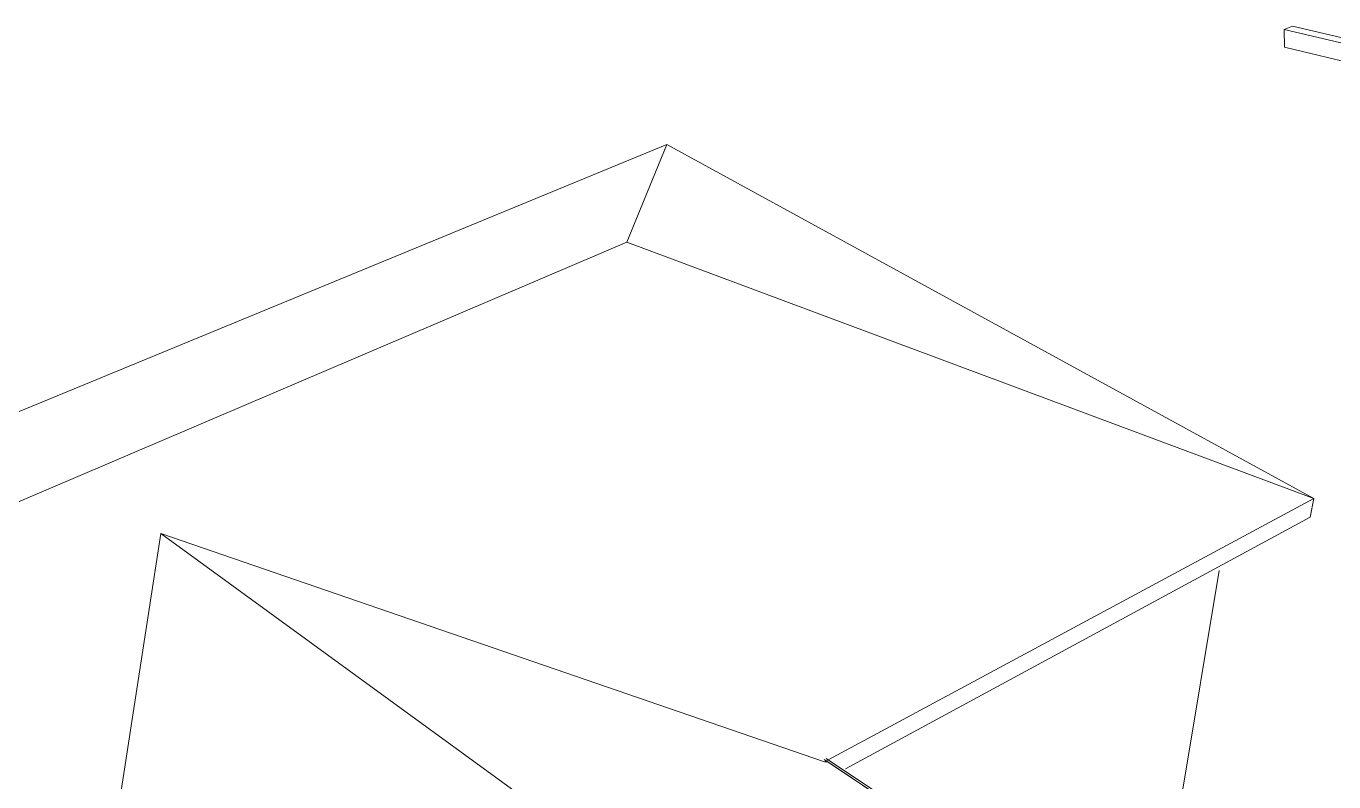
# Model space of a CAD drawing. Header units: inches. Extents: x -562 to 8953, y -6490 to -2066.
# Drawn here: x 2347.4 to 2547.3, y -5192.5 to -5076.9 of the extents above; entities that cross this region are included whole.
import ezdxf

# ---------------------------------------------------------------- set-up
doc = ezdxf.new("R2010")
doc.units = ezdxf.units.IN
doc.header["$MEASUREMENT"] = 0
for name, color, linetype, lineweight in [('A-COLS', 52, 'Continuous', 9), ('A-ROOF', 132, 'Continuous', 18), ('I-WALL', 25, 'Continuous', 18)]:
    doc.layers.add(name, color=color, linetype=linetype, lineweight=lineweight)

msp = doc.modelspace()

# ---------------------------------------------------------------- linework, layer by layer
at = {"layer": 'A-COLS'}
for p, q in [((2539.69, -5077.4), (2541, -5076.91)), ((2539.69, -5077.4), (2539.78, -5080.13)), ((2613.63, -5094.95), (2539.69, -5077.4)), ((2541, -5076.91), (2615.06, -5094.39)), ((2539.78, -5080.13), (2613.55, -5097.99)), ((2531.58, -5230.66), (2469.41, -5189.06)), ((2531.87, -5230.47), (2469.7, -5188.9))]:
    msp.add_line(p, q, dxfattribs=at)
at = {"layer": 'A-ROOF'}
for p, q in [((2445.35, -5094.99), (2155.66, -5214.48)), ((2439.22, -5109.97), (2445.35, -5094.99)), ((2544.23, -5149.15), (2445.35, -5094.99)), ((2264.94, -5184.38), (2439.22, -5109.97)), ((2544.23, -5149.15), (2439.22, -5109.97)), ((2469.44, -5189.42), (2544.23, -5149.15)), ((2544.23, -5149.15), (2543.7, -5152.02)), ((2543.7, -5152.02), (2472.66, -5190.51)), ((2367.98, -5154.5), (2352.98, -5252.13)), ((2469.44, -5189.42), (2367.98, -5154.5)), ((2367.98, -5154.5), (2431.65, -5200.85)), ((2469.97, -5189.44), (2469.44, -5189.42)), ((2486.97, -5200.81), (2469.97, -5189.44))]:
    msp.add_line(p, q, dxfattribs=at)
at = {"layer": 'I-WALL'}
msp.add_line((2524.03, -5194.86), (2529.8, -5160.15), dxfattribs=at)

doc.saveas('drawing.dxf')
